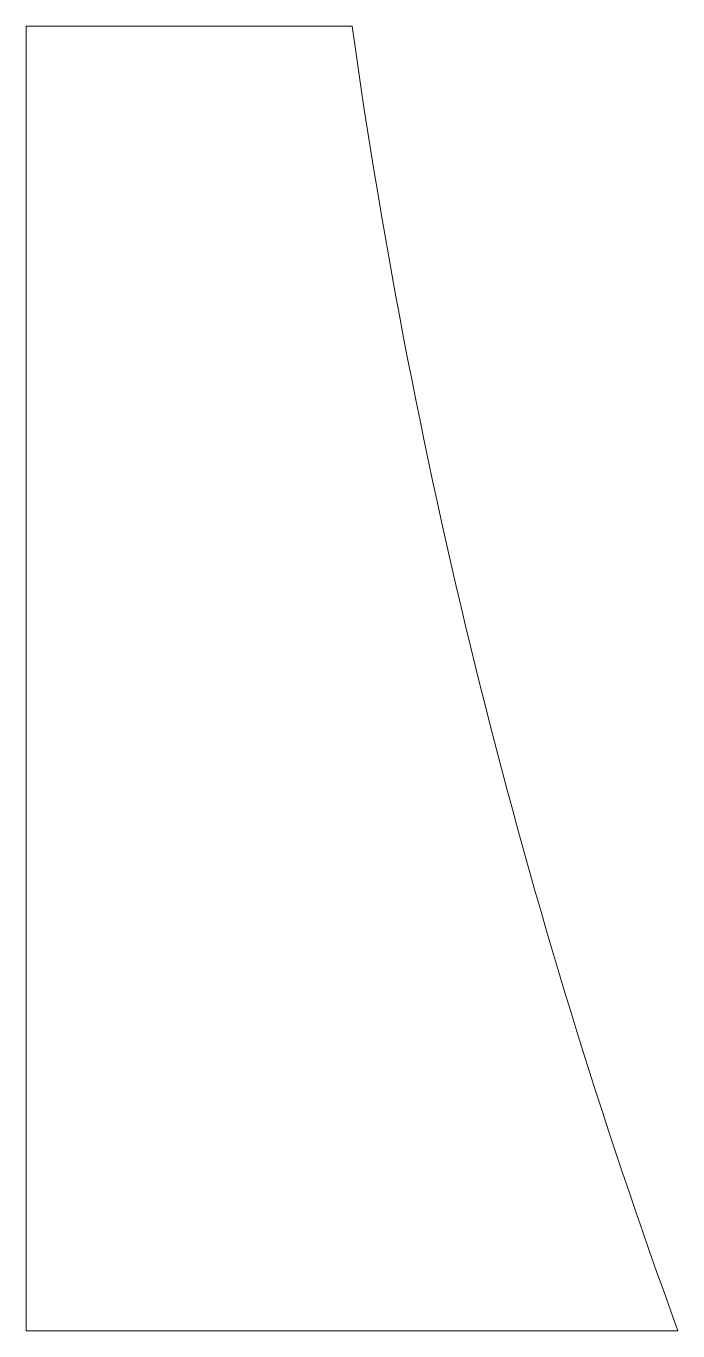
# Model space of a CAD drawing. Header units: millimetres. Extents: x 0 to 5, y 0 to 10.
import ezdxf

# ---------------------------------------------------------------- set-up
doc = ezdxf.new("R2010")
doc.units = ezdxf.units.MM
doc.layers.get('0').update_dxf_attribs({"color": 178, "lineweight": 5, "true_color": 0x000000})

msp = doc.modelspace()

# ---------------------------------------------------------------- linework, layer by layer
for p, q in [((0, 0), (0, 10)), ((0, 10), (1.5, 10)), ((1.5, 10), (2.5, 10)), ((0, 0), (5, 0))]:
    msp.add_line(p, q)
msp.add_arc((50.939, 16.797), 48.913, 187.9879, 200.0846)

doc.saveas('drawing.dxf')
